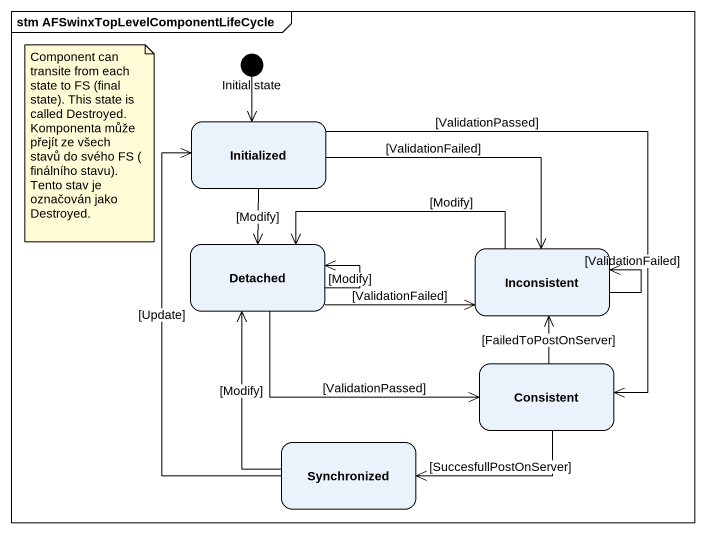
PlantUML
@startuml
mainframe stm AFSwinxTopLevelComponentLifeCycle
hide empty description
state "Initial state" as Initial_state <<start>>
state Initialized
state Detached
state Inconsistent
state Consistent
state Synchronized
Initial_state --> Initialized
Initialized --> Detached : [Modify]
Initialized -right-> Inconsistent : [ValidationFailed]
Initialized --> Consistent : [ValidationPassed]
Detached --> Detached : [Modify]
Detached -right-> Inconsistent : [ValidationFailed]
Detached -right-> Consistent : [ValidationPassed]
Inconsistent -left-> Detached : [Modify]
Inconsistent --> Inconsistent : [ValidationFailed]
Consistent -up-> Inconsistent : [FailedToPostOnServer]
Consistent -left-> Synchronized : [SuccesfullPostOnServer]
Synchronized -up-> Initialized : [Update]
Synchronized -up-> Detached : [Modify]
note as N1
  Component can transite from each state to FS (final state). This state is called Destroyed.
  Komponenta může přejít ze všech stavů do svého FS ( finálního stavu). Tento stav je označován jako Destroyed.
end note
@enduml
